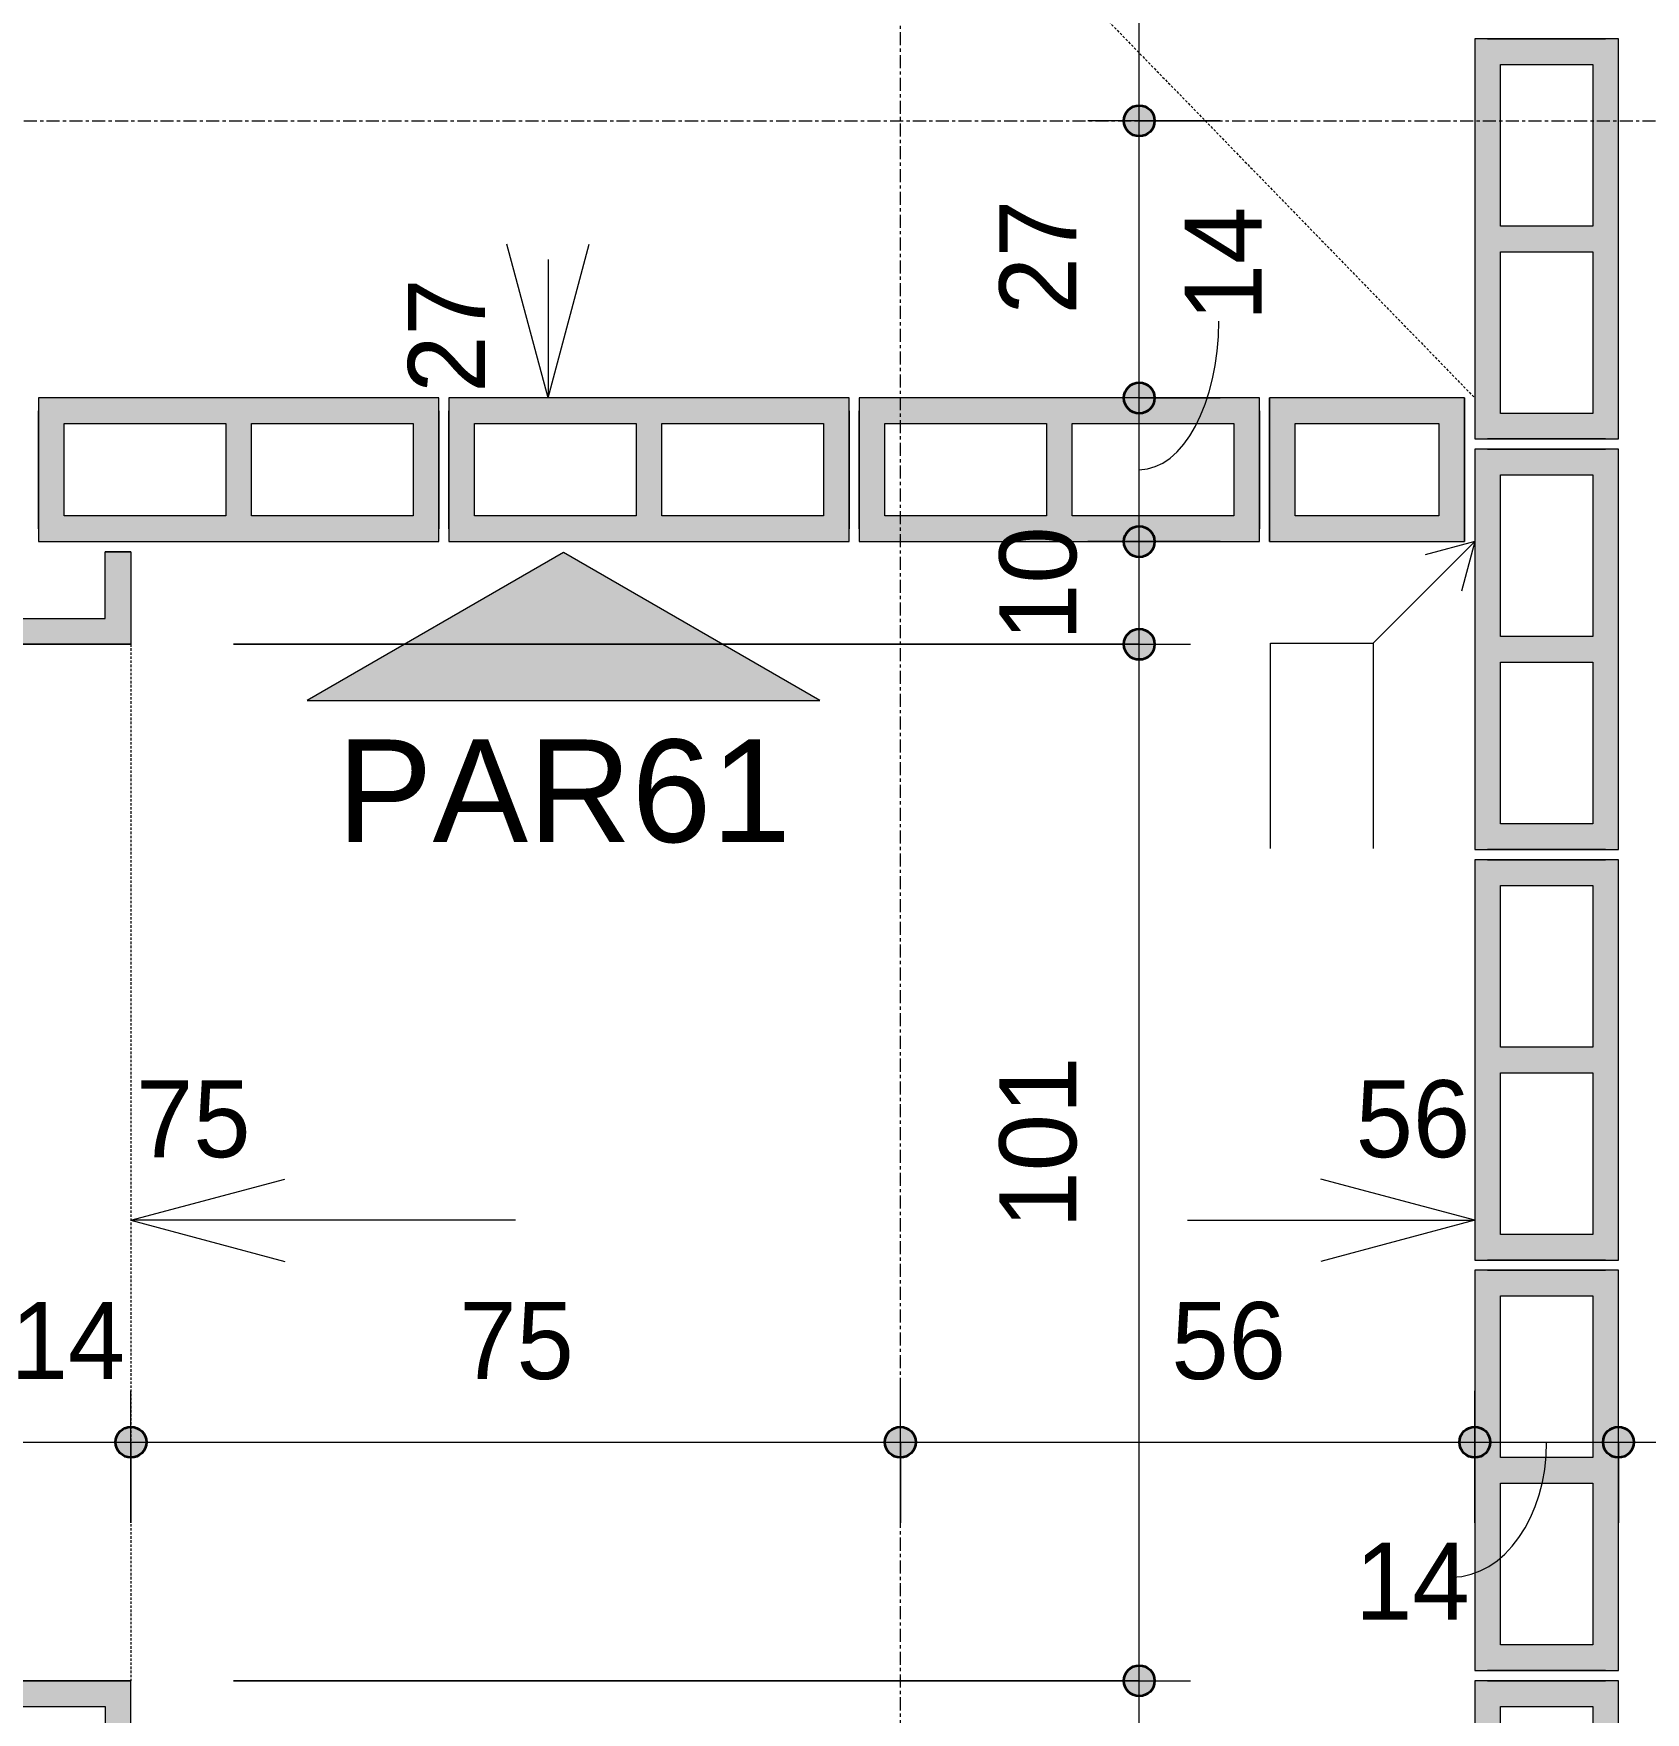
# Model space of a CAD drawing. Header units: centimetres. Extents: x 170 to 13828, y -2277 to 8860.
# Drawn here: x 12711.6 to 12868.8, y -288.8 to -125.3 of the extents above; entities that cross this region are included whole.
import ezdxf

# ---------------------------------------------------------------- set-up
doc = ezdxf.new("R2010")
doc.units = ezdxf.units.CM
doc.linetypes.add('Linha de eixo', pattern=[2.2225, 1.27, -0.3175, 0.3175, -0.3175])
doc.linetypes.add('Projeção', pattern=[0.396875, 0.238125, -0.15875])
for name, color, linetype, lineweight, true_color in [('A-ANNO-DIMS-1', 1, 'Continuous', 9, 0xff0000), ('A-DETL-1', 1, 'Continuous', 9, 0xff0000), ('G-ANNO-SYMB-1', 251, 'Continuous', 9, 0x646464), ('S-BEAM-3', 9, 'Continuous', 9, 0xc0c0c0), ('S-BEAM-5', 6, 'Continuous', 9, 0xff00ff), ('S-BEAM-9', 1, 'Continuous', 9, 0xff0000)]:
    doc.layers.add(name, color=color, linetype=linetype, lineweight=lineweight, true_color=true_color)
for name, color, linetype, lineweight in [('A-ANNO-DIMS-50', 7, 'Continuous', 9), ('A-DETL-GENF', 7, 'Continuous', 9), ('A-FLOR-OVHD', 7, 'Projeção', 9), ('G-ANNO-SYMB', 7, 'Continuous', 9), ('S-BEAM', 7, 'Continuous', 9), ('S-BEAM-2', 7, 'Continuous', 13), ('S-GRID-1', 7, 'Linha de eixo', 9)]:
    doc.layers.add(name, color=color, linetype=linetype, lineweight=lineweight)
doc.styles.add('Arial_1', font='arial.ttf', dxfattribs={"height": 10})
doc.styles.add('Bahnschrift_13', font='', dxfattribs={"height": 7.5})
doc.styles.get('Bahnschrift_13').set_extended_font_data('Bahnschrift')
doc.dimstyles.new('COTA_ACUMULADA', dxfattribs={"dimscale": 30.48, "dimtxt": 8.33133, "dimasz": 0.049213, "dimexe": 0, "dimexo": 0.0625, "dimgap": 0.131234, "dimtad": 0, "dimjust": 2, "dimdec": 0, "dimzin": 0, "dimdsep": 46, "dimtxsty": 'Bahnschrift_13', "dimblk1": 'NONE', "dimblk2": 'OPEN30', "dimsah": 1, "dimcen": 0.09, "dimse1": 1, "dimsd1": 1, "dimazin": 0, "dimtfac": 1, "dimtdec": 4, "dimtix": 1, "dimtmove": 2, "dimatfit": 3, "dimfxl": 0, "dimfxlon": 1, "dimtvp": 1, "dimtolj": 1, "dimtzin": 0, "dimarcsym": 2})
doc.dimstyles.new('COTA_LINEAR', dxfattribs={"dimscale": 30.48, "dimtxt": 8.33133, "dimasz": 0.393701, "dimexe": 0.164042, "dimexo": 0.328084, "dimgap": 0.131234, "dimtad": 1, "dimdec": 0, "dimzin": 0, "dimdsep": 46, "dimtxsty": 'Bahnschrift_13', "dimblk1": 'DOTSMALL', "dimblk2": 'DOTSMALL', "dimsah": 1, "dimcen": 0.09, "dimdle": 0.164042, "dimazin": 0, "dimtfac": 1, "dimtdec": 4, "dimtix": 1, "dimtmove": 0, "dimatfit": 3, "dimfxl": 1, "dimtvp": 1, "dimtolj": 1, "dimtzin": 0, "dimarcsym": 2})
doc.dimstyles.new('COTA_LINEAR_1', dxfattribs={"dimscale": 30.48, "dimtxt": 8.33133, "dimasz": 0.393701, "dimexe": 0.164042, "dimexo": 0.328084, "dimgap": 0.131234, "dimtad": 1, "dimdec": 0, "dimzin": 0, "dimdsep": 46, "dimtxsty": 'Bahnschrift_13', "dimblk1": 'DOTSMALL', "dimblk2": 'DOTSMALL', "dimsah": 1, "dimcen": 0.09, "dimdle": 0.164042, "dimazin": 0, "dimtfac": 1, "dimtdec": 4, "dimtix": 1, "dimtmove": 2, "dimatfit": 3, "dimfxl": 1, "dimtvp": 1, "dimtolj": 1, "dimtzin": 0, "dimarcsym": 2})
doc.dimstyles.new('COTA_LINEAR_2', dxfattribs={"dimscale": 30.48, "dimtxt": 8.33133, "dimasz": 0.393701, "dimexe": 0.164042, "dimexo": 0.328084, "dimgap": 0.131234, "dimtad": 1, "dimdec": 0, "dimzin": 0, "dimdsep": 46, "dimtxsty": 'Bahnschrift_13', "dimblk1": 'DOTSMALL', "dimblk2": 'DOTSMALL', "dimsah": 1, "dimcen": 0.09, "dimdle": 0.164042, "dimazin": 0, "dimtfac": 1, "dimtdec": 4, "dimtix": 1, "dimtmove": 1, "dimatfit": 3, "dimfxl": 1, "dimtvp": 1, "dimtolj": 1, "dimtzin": 0, "dimarcsym": 2})

# ---------------------------------------------------------------- blocks, each defined once
blk = doc.blocks.new('LEONE - BLOCO 14X39X1 - LEONE - BLOCO 14X39X19-2886981-COBERTURA - MODULAÇÃO 2ª FIADA')
at = {"layer": 'S-BEAM-3'}
h = blk.add_hatch(color=256, dxfattribs=at)
h.paths.add_polyline_path([(-3.78, -7), (19.5, -7), (19.5, 7), (-19.5, 7), (-19.5, -7)])
h.paths.add_polyline_path([(-3.78, -4.5), (-17, -4.5), (-17, 4.5), (-1.25, 4.5), (-1.25, -4.5)])
h.paths.add_polyline_path([(1.25, -4.5), (1.25, 4.5), (17, 4.5), (17, -4.5)])
at = {"layer": 'A-DETL-GENF'}
for p, q in [((19.5, 7), (-19.5, 7)), ((-19.5, 7), (-19.5, 0)), ((19.5, 0), (19.5, 7)), ((-17, -4.5), (-17, 4.5)), ((-17, 4.5), (-1.25, 4.5)), ((-1.25, 4.5), (-1.25, -4.5)), ((1.25, -4.5), (1.25, 4.5)), ((1.25, 4.5), (17, 4.5)), ((17, 4.5), (17, -4.5)), ((-19.5, 0), (-19.5, -7)), ((19.5, -7), (19.5, 0)), ((-1.25, -4.5), (-17, -4.5)), ((17, -4.5), (1.25, -4.5)), ((-19.5, -7), (19.5, -7))]:
    blk.add_line(p, q, dxfattribs=at)
at = {"layer": 'S-BEAM-2'}
for p, q in [((-19.5, 7), (-19.5, -7)), ((19.5, 7), (-19.5, 7)), ((19.5, -7), (19.5, 7)), ((19.5, -7), (19.5, 7)), ((-19.5, 5.75), (-19.5, -5.75)), ((-19.5, -5.75), (-19.5, 5.75)), ((19.5, 5.75), (19.5, -5.75)), ((-19.5, -7), (19.5, -7))]:
    blk.add_line(p, q, dxfattribs=at)
at = {"layer": 'S-BEAM-3'}
for p, q in [((-17, 4.5), (-1.25, 4.5)), ((-17, -4.5), (-17, 4.5)), ((-1.25, 4.5), (-1.25, -4.5)), ((1.25, 4.5), (17, 4.5)), ((1.25, -4.5), (1.25, 4.5)), ((17, 4.5), (17, -4.5)), ((-1.25, -4.5), (-17, -4.5)), ((17, -4.5), (1.25, -4.5))]:
    blk.add_line(p, q, dxfattribs=at)
blk = doc.blocks.new('LEONE - BLOCO 14X39X1 - LEONE - BLOCO 14X39X19-V1-COBERTURA - MODULAÇÃO 2ª FIADA')
at = {"layer": 'S-BEAM-3'}
h = blk.add_hatch(color=256, dxfattribs=at)
h.paths.add_polyline_path([(-19.5, -7), (19.5, -7), (19.5, 7), (-19.5, 7), (-19.5, -4.5)])
h.paths.add_polyline_path([(1.25, -4.5), (1.25, 4.5), (17, 4.5), (17, -4.5)])
h.paths.add_polyline_path([(-1.25, -4.5), (-17, -4.5), (-17, 4.5), (-1.25, 4.5), (-1.25, -4.16)])
at = {"layer": 'A-DETL-GENF'}
for p, q in [((19.5, 7), (-19.5, 7)), ((-19.5, 7), (-19.5, 0)), ((19.5, 0), (19.5, 7)), ((-17, -4.5), (-17, 4.5)), ((-17, 4.5), (-1.25, 4.5)), ((-1.25, 4.5), (-1.25, -4.5)), ((1.25, -4.5), (1.25, 4.5)), ((1.25, 4.5), (17, 4.5)), ((17, 4.5), (17, -4.5)), ((-19.5, 0), (-19.5, -7)), ((19.5, -7), (19.5, 0)), ((-1.25, -4.5), (-17, -4.5)), ((17, -4.5), (1.25, -4.5)), ((-19.5, -7), (19.5, -7))]:
    blk.add_line(p, q, dxfattribs=at)
at = {"layer": 'S-BEAM-2'}
for p, q in [((-19.5, 7), (-19.5, -7)), ((19.5, 7), (-19.5, 7)), ((19.5, -7), (19.5, 7)), ((19.5, -7), (19.5, 7)), ((-19.5, 5.75), (-19.5, -5.75)), ((-19.5, -5.75), (-19.5, 5.75)), ((19.5, 5.75), (19.5, -5.75)), ((-19.5, -7), (19.5, -7))]:
    blk.add_line(p, q, dxfattribs=at)
at = {"layer": 'S-BEAM-3'}
for p, q in [((-17, 4.5), (-1.25, 4.5)), ((-17, -4.5), (-17, 4.5)), ((-1.25, 4.5), (-1.25, -4.5)), ((1.25, 4.5), (17, 4.5)), ((1.25, -4.5), (1.25, 4.5)), ((17, 4.5), (17, -4.5)), ((-1.25, -4.5), (-17, -4.5)), ((17, -4.5), (1.25, -4.5))]:
    blk.add_line(p, q, dxfattribs=at)
blk = doc.blocks.new('LEONE - BLOCO 14x19x1 - LEONE - BLOCO 14x19x19-2679373-COBERTURA - MODULAÇÃO 2ª FIADA')
at = {"layer": 'S-BEAM-9'}
h = blk.add_hatch(color=256, dxfattribs=at)
h.paths.add_polyline_path([(9.13, -7), (9.5, -7), (9.5, 7), (-9.5, 7), (-9.5, -7), (7, -7)])
h.paths.add_polyline_path([(-7, -4.5), (-7, 4.5), (7, 4.5), (7, -4.5)])
at = {"layer": 'A-DETL-GENF'}
for p, q in [((-9.5, 7), (-9.5, 0)), ((0, 7), (-9.5, 7)), ((9.5, 7), (0, 7)), ((9.5, 0), (9.5, 7)), ((-7, -4.5), (-7, 4.5)), ((-7, 4.5), (7, 4.5)), ((7, 4.5), (7, -4.5)), ((-9.5, 0), (-9.5, -7)), ((9.5, -7), (9.5, 0)), ((7, -4.5), (-7, -4.5)), ((-9.5, -7), (0, -7)), ((0, -7), (9.5, -7))]:
    blk.add_line(p, q, dxfattribs=at)
at = {"layer": 'S-BEAM-2'}
for p, q in [((9.5, 7), (-9.5, 7)), ((-9.5, 7), (-9.5, -7)), ((-9.5, -7), (-9.5, 7)), ((9.5, -7), (9.5, 7)), ((9.5, 7), (9.5, -7)), ((-9.5, 5.75), (-9.5, -5.75)), ((-9.5, -5.75), (-9.5, 5.75)), ((9.5, -5.75), (9.5, 5.75)), ((9.5, 5.75), (9.5, -5.75)), ((-9.5, -7), (9.5, -7))]:
    blk.add_line(p, q, dxfattribs=at)
at = {"layer": 'S-BEAM-3'}
for p, q in [((-7, 4.5), (7, 4.5)), ((-7, -4.5), (-7, 4.5)), ((7, 4.5), (7, -4.5)), ((7, -4.5), (-7, -4.5))]:
    blk.add_line(p, q, dxfattribs=at)
blk = doc.blocks.new('LEONE - BLOCO VEDAÇÃO 14x09x1 - LEONE - BLOCO VEDAÇÃO 14x09x19-3306052-COBERTURA - MODULAÇÃO 2ª FIADA')
at = {"layer": 'S-BEAM-5'}
blk.add_hatch(color=256, dxfattribs=at).paths.add_polyline_path([(4.5, -7), (4.5, -4.5), (-2, -4.5), (-2, 4.5), (4.5, 4.5), (4.5, 7), (-4.5, 7), (-4.5, -7), (1.61, -7)])
at = {"layer": 'A-DETL-GENF'}
for p, q in [((-4.5, 7), (-4.5, 0)), ((0, 7), (-4.5, 7)), ((4.5, 7), (0, 7)), ((4.5, 4.5), (4.5, 7)), ((-2, -4.5), (-2, 4.5)), ((-2, 4.5), (4.5, 4.5)), ((-4.5, 0), (-4.5, -7)), ((4.5, -4.5), (-2, -4.5)), ((4.5, -7), (4.5, -4.5)), ((-4.5, -7), (0, -7)), ((0, -7), (4.5, -7))]:
    blk.add_line(p, q, dxfattribs=at)
at = {"layer": 'S-BEAM-2'}
for p, q in [((4.5, 7), (-4.5, 7)), ((-4.5, 7), (-4.5, -7)), ((-4.5, -7), (-4.5, 7)), ((4.5, 7), (4.5, 4.5)), ((-4.5, 5.75), (-4.5, -5.75)), ((-4.5, -5.75), (-4.5, 5.75)), ((4.5, -7), (4.5, -4.5)), ((-4.5, -7), (4.5, -7))]:
    blk.add_line(p, q, dxfattribs=at)
at = {"layer": 'S-BEAM-3'}
for p, q in [((-2, 4.5), (4.5, 4.5)), ((-2, -4.5), (-2, 4.5)), ((4.5, -4.5), (-2, -4.5))]:
    blk.add_line(p, q, dxfattribs=at)
blk = doc.blocks.new('LEONE - BLOCO VEDAÇÃO 14x09x1 - LEONE - BLOCO VEDAÇÃO 14x09x19-3519015-COBERTURA - MODULAÇÃO 2ª FIADA')
at = {"layer": 'S-BEAM-5'}
blk.add_hatch(color=256, dxfattribs=at).paths.add_polyline_path([(-4.5, 4.5), (-4.5, -7), (4.5, -7), (4.5, -4.5), (-2, -4.5), (-2, 4.5), (4.5, 4.5), (4.5, 7), (-4.5, 7), (-4.5, 5.5)])
at = {"layer": 'A-DETL-GENF'}
for p, q in [((-4.5, 7), (0, 7)), ((-4.5, 0), (-4.5, 7)), ((0, 7), (4.5, 7)), ((4.5, 7), (4.5, 4.5)), ((-2, 4.5), (-2, -4.5)), ((4.5, 4.5), (-2, 4.5)), ((-4.5, -7), (-4.5, 0)), ((-2, -4.5), (4.5, -4.5)), ((4.5, -4.5), (4.5, -7)), ((0, -7), (-4.5, -7)), ((4.5, -7), (0, -7))]:
    blk.add_line(p, q, dxfattribs=at)
at = {"layer": 'S-BEAM-2'}
for p, q in [((-4.5, 7), (4.5, 7)), ((-4.5, -7), (-4.5, 7)), ((-4.5, 7), (-4.5, -7)), ((4.5, 7), (4.5, 4.5)), ((-4.5, -5.75), (-4.5, 5.75)), ((-4.5, 5.75), (-4.5, -5.75)), ((4.5, -7), (4.5, -4.5)), ((4.5, -7), (-4.5, -7))]:
    blk.add_line(p, q, dxfattribs=at)
at = {"layer": 'S-BEAM-3'}
for p, q in [((4.5, 4.5), (-2, 4.5)), ((-2, 4.5), (-2, -4.5)), ((-2, -4.5), (4.5, -4.5))]:
    blk.add_line(p, q, dxfattribs=at)
blk = doc.blocks.new('Elevação - Número de detalhe-142644-COBERTURA - MODULAÇÃO 2ª FIADA')
at = {"layer": 'G-ANNO-SYMB-1'}
blk.add_hatch(color=256, dxfattribs=at).paths.add_polyline_path([(0.5, 0), (-0.5, 0), (0, 0.2887)])
at = {"layer": 'G-ANNO-SYMB'}
for p, q in [((0, 0.2887), (-0.5, 0)), ((0.5, 0), (0, 0.2887)), ((-0.5, 0), (0.5, 0))]:
    blk.add_line(p, q, dxfattribs=at)
blk = doc.blocks.new('DIMBLOCK55-COBERTURA - MODULAÇÃO 2ª FIADA')
at = {"layer": 'A-ANNO-DIMS-50', "lineweight": 35, "true_color": 0xff0000}
h = blk.add_hatch(color=1, dxfattribs=at)
edge = h.paths.add_edge_path()
edge.add_arc((12707.14, -262.51), 1.5, 0, 360)
h = blk.add_hatch(color=1, dxfattribs=at)
edge = h.paths.add_edge_path()
edge.add_arc((12721.14, -262.51), 1.5, 0, 360)
at = {"layer": 'A-ANNO-DIMS-50', "color": 1, "true_color": 0xff0000}
for p, q in [((12707.14, -270.38), (12707.14, -257.51)), ((12721.14, -270.38), (12721.14, -257.51)), ((12707.14, -262.51), (12721.14, -262.51)), ((12707.14, -262.51), (12707.14, -270.38)), ((12721.14, -262.51), (12721.14, -270.38))]:
    blk.add_line(p, q, dxfattribs=at)
at = {"layer": 'A-ANNO-DIMS-50', "color": 1, "lineweight": 35, "true_color": 0xff0000}
for centre in [(12707.14, -262.51), (12721.14, -262.51)]:
    blk.add_circle(centre, 1.5, dxfattribs=at)
at = {"layer": 'A-ANNO-DIMS-50', "color": 0, "insert": (12709.41, -248.86), "char_height": 7.5, "width": 11.3609, "attachment_point": 1, "line_spacing_factor": 1.009858, "style": 'Bahnschrift_13'}
blk.add_mtext('14', dxfattribs=at)
blk = doc.blocks.new('_DotSmall')
at = {"color": 0, "linetype": 'ByBlock', "const_width": 0.5}
blk.add_lwpolyline([(-0.0625, 0, 1), (0.0625, 0, 1)], format="xyb", close=True, dxfattribs=at)
blk = doc.blocks.new('DIMBLOCK56-COBERTURA - MODULAÇÃO 2ª FIADA')
at = {"layer": 'A-ANNO-DIMS-50', "lineweight": 35, "true_color": 0xff0000}
h = blk.add_hatch(color=1, dxfattribs=at)
edge = h.paths.add_edge_path()
edge.add_arc((12721.14, -262.51), 1.5, 0, 360)
h = blk.add_hatch(color=1, dxfattribs=at)
edge = h.paths.add_edge_path()
edge.add_arc((12796.14, -262.51), 1.5, 0, 360)
at = {"layer": 'A-ANNO-DIMS-50', "color": 1, "true_color": 0xff0000}
for p, q in [((12721.14, -270.38), (12721.14, -257.51)), ((12796.14, -270.38), (12796.14, -257.51)), ((12721.14, -262.51), (12796.14, -262.51)), ((12721.14, -262.51), (12721.14, -270.38)), ((12796.14, -262.51), (12796.14, -270.38))]:
    blk.add_line(p, q, dxfattribs=at)
at = {"layer": 'A-ANNO-DIMS-50', "color": 1, "lineweight": 35, "true_color": 0xff0000}
for centre in [(12721.14, -262.51), (12796.14, -262.51)]:
    blk.add_circle(centre, 1.5, dxfattribs=at)
at = {"layer": 'A-ANNO-DIMS-50', "color": 0, "insert": (12753.15, -248.86), "char_height": 7.5, "width": 13.1787, "attachment_point": 1, "line_spacing_factor": 1.009858, "style": 'Bahnschrift_13'}
blk.add_mtext('75', dxfattribs=at)
blk = doc.blocks.new('DIMBLOCK57-COBERTURA - MODULAÇÃO 2ª FIADA')
at = {"layer": 'A-ANNO-DIMS-50', "lineweight": 35, "true_color": 0xff0000}
h = blk.add_hatch(color=1, dxfattribs=at)
edge = h.paths.add_edge_path()
edge.add_arc((12796.14, -262.51), 1.5, 0, 360)
h = blk.add_hatch(color=1, dxfattribs=at)
edge = h.paths.add_edge_path()
edge.add_arc((12852.14, -262.51), 1.5, 0, 360)
at = {"layer": 'A-ANNO-DIMS-50', "color": 1, "true_color": 0xff0000}
for p, q in [((12796.14, -270.38), (12796.14, -257.51)), ((12852.14, -270.38), (12852.14, -257.51)), ((12796.14, -262.51), (12852.14, -262.51)), ((12796.14, -262.51), (12796.14, -270.38)), ((12852.14, -262.51), (12852.14, -270.38))]:
    blk.add_line(p, q, dxfattribs=at)
at = {"layer": 'A-ANNO-DIMS-50', "color": 1, "lineweight": 35, "true_color": 0xff0000}
for centre in [(12796.14, -262.51), (12852.14, -262.51)]:
    blk.add_circle(centre, 1.5, dxfattribs=at)
at = {"layer": 'A-ANNO-DIMS-50', "color": 0, "insert": (12822.56, -248.86), "char_height": 7.5, "width": 13.3301, "attachment_point": 1, "line_spacing_factor": 1.009858, "style": 'Bahnschrift_13'}
blk.add_mtext('56', dxfattribs=at)
blk = doc.blocks.new('DIMBLOCK58-COBERTURA - MODULAÇÃO 2ª FIADA')
at = {"layer": 'A-ANNO-DIMS-50', "lineweight": 35, "true_color": 0xff0000}
h = blk.add_hatch(color=1, dxfattribs=at)
edge = h.paths.add_edge_path()
edge.add_arc((12852.14, -262.51), 1.5, 0, 360)
h = blk.add_hatch(color=1, dxfattribs=at)
edge = h.paths.add_edge_path()
edge.add_arc((12866.14, -262.51), 1.5, 0, 360)
at = {"layer": 'A-ANNO-DIMS-50', "color": 1, "true_color": 0xff0000}
for p, q in [((12852.14, -270.38), (12852.14, -257.51)), ((12866.14, -270.38), (12866.14, -257.51)), ((12852.14, -262.51), (12866.14, -262.51)), ((12852.14, -262.51), (12852.14, -270.38)), ((12866.14, -262.51), (12866.14, -270.38))]:
    blk.add_line(p, q, dxfattribs=at)
at = {"layer": 'A-ANNO-DIMS-50', "color": 1, "lineweight": 35, "true_color": 0xff0000}
for centre in [(12852.14, -262.51), (12866.14, -262.51)]:
    blk.add_circle(centre, 1.5, dxfattribs=at)
at = {"layer": 'A-ANNO-DIMS-50', "color": 1, "true_color": 0xff0000}
blk.add_ellipse((12849.93, -262.51), major_axis=(0, 13.14), ratio=0.701007, start_param=3.141593, end_param=4.712389, dxfattribs=at)
at = {"layer": 'A-ANNO-DIMS-50', "color": 0, "insert": (12840.47, -272.31), "char_height": 7.5, "width": 11.3609, "attachment_point": 1, "line_spacing_factor": 1.009858, "style": 'Bahnschrift_13'}
blk.add_mtext('14', dxfattribs=at)
blk = doc.blocks.new('DIMBLOCK59-COBERTURA - MODULAÇÃO 2ª FIADA')
at = {"layer": 'A-ANNO-DIMS-50', "lineweight": 35, "true_color": 0xff0000}
h = blk.add_hatch(color=1, dxfattribs=at)
edge = h.paths.add_edge_path()
edge.add_arc((12866.14, -262.51), 1.5, 0, 360)
h = blk.add_hatch(color=1, dxfattribs=at)
edge = h.paths.add_edge_path()
edge.add_arc((13277.14, -262.51), 1.5, 0, 360)
at = {"layer": 'A-ANNO-DIMS-50', "color": 1, "true_color": 0xff0000}
for p, q in [((12866.14, -270.38), (12866.14, -257.51)), ((13277.14, -285.76), (13277.14, -257.51)), ((12866.14, -262.51), (13277.14, -262.51)), ((12866.14, -262.51), (12866.14, -270.38)), ((13277.14, -262.51), (13277.14, -285.76))]:
    blk.add_line(p, q, dxfattribs=at)
at = {"layer": 'A-ANNO-DIMS-50', "color": 1, "lineweight": 35, "true_color": 0xff0000}
for centre in [(12866.14, -262.51), (13277.14, -262.51)]:
    blk.add_circle(centre, 1.5, dxfattribs=at)
at = {"layer": 'A-ANNO-DIMS-50', "color": 0, "insert": (13065.14, -248.86), "char_height": 7.5, "width": 15.6023, "attachment_point": 1, "line_spacing_factor": 1.009858, "style": 'Bahnschrift_13'}
blk.add_mtext('411', dxfattribs=at)
blk = doc.blocks.new('DIMBLOCK80-COBERTURA - MODULAÇÃO 2ª FIADA')
at = {"layer": 'A-ANNO-DIMS-50', "lineweight": 35, "true_color": 0xff0000}
h = blk.add_hatch(color=1, dxfattribs=at)
edge = h.paths.add_edge_path()
edge.add_arc((12819.43, -285.76), 1.5, 0, 360)
h = blk.add_hatch(color=1, dxfattribs=at)
edge = h.paths.add_edge_path()
edge.add_arc((12819.43, -420.76), 1.5, 0, 360)
at = {"layer": 'A-ANNO-DIMS-50', "color": 1, "true_color": 0xff0000}
for p, q in [((12731.14, -285.76), (12824.43, -285.76)), ((12819.43, -285.76), (12731.14, -285.76)), ((12819.43, -420.76), (12819.43, -285.76)), ((12731.14, -420.76), (12824.43, -420.76)), ((12819.43, -420.76), (12731.14, -420.76))]:
    blk.add_line(p, q, dxfattribs=at)
at = {"layer": 'A-ANNO-DIMS-50', "color": 1, "lineweight": 35, "true_color": 0xff0000}
for centre in [(12819.43, -285.76), (12819.43, -420.76)]:
    blk.add_circle(centre, 1.5, dxfattribs=at)
at = {"layer": 'A-ANNO-DIMS-50', "color": 0, "insert": (12805.79, -369.31), "char_height": 7.5, "width": 17.723, "attachment_point": 1, "rotation": 90, "line_spacing_factor": 1.009858, "style": 'Bahnschrift_13'}
blk.add_mtext('135', dxfattribs=at)
blk = doc.blocks.new('DIMBLOCK81-COBERTURA - MODULAÇÃO 2ª FIADA')
at = {"layer": 'A-ANNO-DIMS-50', "lineweight": 35, "true_color": 0xff0000}
h = blk.add_hatch(color=1, dxfattribs=at)
edge = h.paths.add_edge_path()
edge.add_arc((12819.43, -184.76), 1.5, 0, 360)
h = blk.add_hatch(color=1, dxfattribs=at)
edge = h.paths.add_edge_path()
edge.add_arc((12819.43, -285.76), 1.5, 0, 360)
at = {"layer": 'A-ANNO-DIMS-50', "color": 1, "true_color": 0xff0000}
for p, q in [((12731.14, -184.76), (12824.43, -184.76)), ((12819.43, -184.76), (12731.14, -184.76)), ((12819.43, -285.76), (12819.43, -184.76)), ((12731.14, -285.76), (12824.43, -285.76)), ((12819.43, -285.76), (12731.14, -285.76))]:
    blk.add_line(p, q, dxfattribs=at)
at = {"layer": 'A-ANNO-DIMS-50', "color": 1, "lineweight": 35, "true_color": 0xff0000}
for centre in [(12819.43, -184.76), (12819.43, -285.76)]:
    blk.add_circle(centre, 1.5, dxfattribs=at)
at = {"layer": 'A-ANNO-DIMS-50', "color": 0, "insert": (12805.79, -241.69), "char_height": 7.5, "width": 15.4508, "attachment_point": 1, "rotation": 90, "line_spacing_factor": 1.009858, "style": 'Bahnschrift_13'}
blk.add_mtext('101', dxfattribs=at)
blk = doc.blocks.new('DIMBLOCK82-COBERTURA - MODULAÇÃO 2ª FIADA')
at = {"layer": 'A-ANNO-DIMS-50', "lineweight": 35, "true_color": 0xff0000}
h = blk.add_hatch(color=1, dxfattribs=at)
edge = h.paths.add_edge_path()
edge.add_arc((12819.43, -174.76), 1.5, 0, 360)
h = blk.add_hatch(color=1, dxfattribs=at)
edge = h.paths.add_edge_path()
edge.add_arc((12819.43, -184.76), 1.5, 0, 360)
at = {"layer": 'A-ANNO-DIMS-50', "color": 1, "true_color": 0xff0000}
for p, q in [((12827.31, -174.76), (12814.43, -174.76)), ((12819.43, -184.76), (12819.43, -174.76)), ((12819.43, -174.76), (12827.31, -174.76)), ((12731.14, -184.76), (12824.43, -184.76)), ((12819.43, -184.76), (12731.14, -184.76))]:
    blk.add_line(p, q, dxfattribs=at)
at = {"layer": 'A-ANNO-DIMS-50', "color": 1, "lineweight": 35, "true_color": 0xff0000}
for centre in [(12819.43, -174.76), (12819.43, -184.76)]:
    blk.add_circle(centre, 1.5, dxfattribs=at)
at = {"layer": 'A-ANNO-DIMS-50', "color": 0, "insert": (12805.79, -184.43), "char_height": 7.5, "width": 11.2094, "attachment_point": 1, "rotation": 90, "line_spacing_factor": 1.009858, "style": 'Bahnschrift_13'}
blk.add_mtext('10', dxfattribs=at)
blk = doc.blocks.new('DIMBLOCK83-COBERTURA - MODULAÇÃO 2ª FIADA')
at = {"layer": 'A-ANNO-DIMS-50', "lineweight": 35, "true_color": 0xff0000}
h = blk.add_hatch(color=1, dxfattribs=at)
edge = h.paths.add_edge_path()
edge.add_arc((12819.43, -160.76), 1.5, 0, 360)
h = blk.add_hatch(color=1, dxfattribs=at)
edge = h.paths.add_edge_path()
edge.add_arc((12819.43, -174.76), 1.5, 0, 360)
at = {"layer": 'A-ANNO-DIMS-50', "color": 1, "true_color": 0xff0000}
for p, q in [((12827.31, -160.76), (12814.43, -160.76)), ((12819.43, -174.76), (12819.43, -160.76)), ((12819.43, -160.76), (12827.31, -160.76)), ((12827.31, -174.76), (12814.43, -174.76)), ((12819.43, -174.76), (12827.31, -174.76))]:
    blk.add_line(p, q, dxfattribs=at)
at = {"layer": 'A-ANNO-DIMS-50', "color": 1, "lineweight": 35, "true_color": 0xff0000}
for centre in [(12819.43, -160.76), (12819.43, -174.76)]:
    blk.add_circle(centre, 1.5, dxfattribs=at)
at = {"layer": 'A-ANNO-DIMS-50', "color": 1, "true_color": 0xff0000}
blk.add_ellipse((12819.43, -153.28), major_axis=(0, 14.47), ratio=0.536019, start_param=3.141593, end_param=4.712389, dxfattribs=at)
at = {"layer": 'A-ANNO-DIMS-50', "color": 0, "insert": (12823.86, -153.28), "char_height": 7.5, "width": 11.3609, "attachment_point": 1, "rotation": 90, "line_spacing_factor": 1.009858, "style": 'Bahnschrift_13'}
blk.add_mtext('14', dxfattribs=at)
blk = doc.blocks.new('DIMBLOCK84-COBERTURA - MODULAÇÃO 2ª FIADA')
at = {"layer": 'A-ANNO-DIMS-50', "lineweight": 35, "true_color": 0xff0000}
h = blk.add_hatch(color=1, dxfattribs=at)
edge = h.paths.add_edge_path()
edge.add_arc((12819.43, -133.76), 1.5, 0, 360)
h = blk.add_hatch(color=1, dxfattribs=at)
edge = h.paths.add_edge_path()
edge.add_arc((12819.43, -160.76), 1.5, 0, 360)
at = {"layer": 'A-ANNO-DIMS-50', "color": 1, "true_color": 0xff0000}
for p, q in [((12827.31, -133.76), (12814.43, -133.76)), ((12819.43, -160.76), (12819.43, -133.76)), ((12819.43, -133.76), (12827.31, -133.76)), ((12827.31, -160.76), (12814.43, -160.76)), ((12819.43, -160.76), (12827.31, -160.76))]:
    blk.add_line(p, q, dxfattribs=at)
at = {"layer": 'A-ANNO-DIMS-50', "color": 1, "lineweight": 35, "true_color": 0xff0000}
for centre in [(12819.43, -133.76), (12819.43, -160.76)]:
    blk.add_circle(centre, 1.5, dxfattribs=at)
at = {"layer": 'A-ANNO-DIMS-50', "color": 0, "insert": (12805.79, -152.62), "char_height": 7.5, "width": 12.8757, "attachment_point": 1, "rotation": 90, "line_spacing_factor": 1.009858, "style": 'Bahnschrift_13'}
blk.add_mtext('27', dxfattribs=at)
blk = doc.blocks.new('DIMBLOCK85-COBERTURA - MODULAÇÃO 2ª FIADA')
at = {"layer": 'A-ANNO-DIMS-50', "lineweight": 35, "true_color": 0xff0000}
h = blk.add_hatch(color=1, dxfattribs=at)
edge = h.paths.add_edge_path()
edge.add_arc((12819.43, 25.24), 1.5, 0, 360)
h = blk.add_hatch(color=1, dxfattribs=at)
edge = h.paths.add_edge_path()
edge.add_arc((12819.43, -133.76), 1.5, 0, 360)
at = {"layer": 'A-ANNO-DIMS-50', "color": 1, "true_color": 0xff0000}
for p, q in [((12827.31, 25.24), (12814.43, 25.24)), ((12819.43, -133.76), (12819.43, 25.24)), ((12819.43, 25.24), (12827.31, 25.24)), ((12827.31, -133.76), (12814.43, -133.76)), ((12819.43, -133.76), (12827.31, -133.76))]:
    blk.add_line(p, q, dxfattribs=at)
at = {"layer": 'A-ANNO-DIMS-50', "color": 1, "lineweight": 35, "true_color": 0xff0000}
for centre in [(12819.43, 25.24), (12819.43, -133.76)]:
    blk.add_circle(centre, 1.5, dxfattribs=at)
at = {"layer": 'A-ANNO-DIMS-50', "color": 0, "insert": (12805.79, -61.58), "char_height": 7.5, "width": 17.5715, "attachment_point": 1, "rotation": 90, "line_spacing_factor": 1.009858, "style": 'Bahnschrift_13'}
blk.add_mtext('159', dxfattribs=at)
blk = doc.blocks.new('DIMBLOCK131-COBERTURA - MODULAÇÃO 2ª FIADA')
at = {"layer": 'A-ANNO-DIMS-50', "color": 1, "true_color": 0xff0000}
for p, q in [((12852.14, -240.88), (12837.14, -236.87)), ((12824.14, -240.88), (12852.14, -240.88)), ((12852.14, -240.88), (12837.14, -244.9)), ((12852.14, -240.88), (12852.14, -240.88)), ((12852.14, -240.88), (12852.14, -240.88))]:
    blk.add_line(p, q, dxfattribs=at)
at = {"layer": 'A-ANNO-DIMS-50', "color": 0, "insert": (12840.53, -227.24), "char_height": 7.5, "width": 13.3301, "attachment_point": 1, "line_spacing_factor": 1.009858, "style": 'Bahnschrift_13'}
blk.add_mtext('56', dxfattribs=at)
blk = doc.blocks.new('_None')
blk = doc.blocks.new('_Open30')
at = {"color": 0, "linetype": 'ByBlock', "lineweight": -2}
for p, q in [((-1, 0.27), (0, 0)), ((0, 0), (-1, -0.27)), ((0, 0), (-1, 0))]:
    blk.add_line(p, q, dxfattribs=at)
blk = doc.blocks.new('DIMBLOCK136-COBERTURA - MODULAÇÃO 2ª FIADA')
at = {"layer": 'A-ANNO-DIMS-50', "color": 1, "true_color": 0xff0000}
for p, q in [((12761.8, -160.76), (12757.78, -145.76)), ((12761.8, -160.76), (12765.82, -145.76)), ((12761.8, -147.26), (12761.8, -160.76)), ((12761.8, -160.76), (12761.8, -160.76)), ((12761.8, -160.76), (12761.8, -160.76))]:
    blk.add_line(p, q, dxfattribs=at)
at = {"layer": 'A-ANNO-DIMS-50', "color": 0, "insert": (12748.15, -160.26), "char_height": 7.5, "width": 12.8757, "attachment_point": 1, "rotation": 90, "line_spacing_factor": 1.009858, "style": 'Bahnschrift_13'}
blk.add_mtext('27', dxfattribs=at)
blk = doc.blocks.new('DIMBLOCK137-COBERTURA - MODULAÇÃO 2ª FIADA')
at = {"layer": 'A-ANNO-DIMS-50', "color": 1, "true_color": 0xff0000}
for p, q in [((12761.8, -510.76), (12761.8, -560.76)), ((12761.8, -560.76), (12757.78, -545.76)), ((12761.8, -560.76), (12765.82, -545.76)), ((12761.8, -560.76), (12761.8, -560.76)), ((12761.8, -560.76), (12761.8, -560.76))]:
    blk.add_line(p, q, dxfattribs=at)
at = {"layer": 'A-ANNO-DIMS-50', "color": 0, "insert": (12748.15, -560.26), "char_height": 7.5, "width": 19.9952, "attachment_point": 1, "rotation": 90, "line_spacing_factor": 1.009858, "style": 'Bahnschrift_13'}
blk.add_mtext('427', dxfattribs=at)
blk = doc.blocks.new('DIMBLOCK139-COBERTURA - MODULAÇÃO 2ª FIADA')
at = {"layer": 'A-ANNO-DIMS-50', "color": 1, "true_color": 0xff0000}
for p, q in [((12761.8, 25.24), (12757.78, 10.24)), ((12761.8, 25.24), (12765.82, 10.24)), ((12761.8, -24.76), (12761.8, 25.24)), ((12761.8, 25.24), (12761.8, 25.24)), ((12761.8, 25.24), (12761.8, 25.24))]:
    blk.add_line(p, q, dxfattribs=at)
at = {"layer": 'A-ANNO-DIMS-50', "color": 0, "insert": (12748.15, 10.1), "char_height": 7.5, "width": 17.5715, "attachment_point": 1, "rotation": 90, "line_spacing_factor": 1.009858, "style": 'Bahnschrift_13'}
blk.add_mtext('159', dxfattribs=at)
blk = doc.blocks.new('DIMBLOCK145-COBERTURA - MODULAÇÃO 2ª FIADA')
at = {"layer": 'A-ANNO-DIMS-50', "color": 1, "true_color": 0xff0000}
for p, q in [((12721.14, -240.88), (12736.14, -236.87)), ((12721.14, -240.88), (12736.14, -244.9)), ((12758.64, -240.88), (12721.14, -240.88)), ((12721.14, -240.88), (12721.14, -240.88)), ((12721.14, -240.88), (12721.14, -240.88))]:
    blk.add_line(p, q, dxfattribs=at)
at = {"layer": 'A-ANNO-DIMS-50', "color": 0, "insert": (12721.64, -227.24), "char_height": 7.5, "width": 13.1787, "attachment_point": 1, "line_spacing_factor": 1.009858, "style": 'Bahnschrift_13'}
blk.add_mtext('75', dxfattribs=at)
blk = doc.blocks.new('DIMBLOCK146-COBERTURA - MODULAÇÃO 2ª FIADA')
at = {"layer": 'A-ANNO-DIMS-50', "color": 1, "true_color": 0xff0000}
for p, q in [((12531.14, -240.88), (12546.14, -236.87)), ((12531.14, -240.88), (12546.14, -244.9)), ((12558.85, -240.88), (12531.14, -240.88)), ((12531.14, -240.88), (12531.14, -240.88)), ((12531.14, -240.88), (12531.14, -240.88))]:
    blk.add_line(p, q, dxfattribs=at)
at = {"layer": 'A-ANNO-DIMS-50', "color": 0, "insert": (12531.64, -227.24), "char_height": 7.5, "width": 19.8437, "attachment_point": 1, "line_spacing_factor": 1.009858, "style": 'Bahnschrift_13'}
blk.add_mtext('265', dxfattribs=at)
blk = doc.blocks.new('DIMBLOCK147-COBERTURA - MODULAÇÃO 2ª FIADA')
at = {"layer": 'A-ANNO-DIMS-50', "color": 1, "true_color": 0xff0000}
for p, q in [((12361.14, -240.88), (12376.14, -236.87)), ((12361.14, -240.88), (12376.14, -244.9)), ((12411.14, -240.88), (12361.14, -240.88)), ((12361.14, -240.88), (12361.14, -240.88)), ((12361.14, -240.88), (12361.14, -240.88))]:
    blk.add_line(p, q, dxfattribs=at)
at = {"layer": 'A-ANNO-DIMS-50', "color": 0, "insert": (12361.64, -227.24), "char_height": 7.5, "width": 20.6011, "attachment_point": 1, "line_spacing_factor": 1.009858, "style": 'Bahnschrift_13'}
blk.add_mtext('435', dxfattribs=at)

msp = doc.modelspace()

# ---------------------------------------------------------------- linework, layer by layer
at = {"layer": 'A-DETL-1'}
for p, q in [((12842.24, -184.66), (12852.14, -174.76)), ((12852.14, -174.76), (12847.31, -176.05)), ((12852.14, -174.76), (12850.85, -179.59)), ((12832.24, -204.66), (12832.24, -184.66)), ((12832.24, -184.66), (12842.24, -184.66)), ((12842.24, -184.66), (12842.24, -204.66))]:
    msp.add_line(p, q, dxfattribs=at)
at = {"layer": 'A-FLOR-OVHD'}
for p, q in [((12671.14, 25.24), (12852.14, -160.76)), ((12721.14, -184.76), (12721.14, -285.76))]:
    msp.add_line(p, q, dxfattribs=at)
at = {"layer": 'S-GRID-1'}
for p, q in [((12796.14, -679.8), (12796.14, 927.57)), ((10928.25, -133.76), (13762.5, -133.76))]:
    msp.add_line(p, q, dxfattribs=at)

# ---------------------------------------------------------------- block references
at = {"layer": 'G-ANNO-SYMB', "xscale": 49.99999999999998, "yscale": 49.99999999999998, "zscale": 49.99999999999998}
msp.add_blockref('Elevação - Número de detalhe-142644-COBERTURA - MODULAÇÃO 2ª FIADA', (12763.3, -190.25), dxfattribs=at)
at = {"layer": 'S-BEAM'}
for name, p, rotation in [('LEONE - BLOCO 14X39X1 - LEONE - BLOCO 14X39X19-2886981-COBERTURA - MODULAÇÃO 2ª FIADA', (12859.14, -145.26), 89.99999999999974), ('LEONE - BLOCO 14X39X1 - LEONE - BLOCO 14X39X19-2886981-COBERTURA - MODULAÇÃO 2ª FIADA', (12859.14, -185.26), 89.99999999999974), ('LEONE - BLOCO VEDAÇÃO 14x09x1 - LEONE - BLOCO VEDAÇÃO 14x09x19-3519015-COBERTURA - MODULAÇÃO 2ª FIADA', (12714.14, -180.26), 89.99999999999986), ('LEONE - BLOCO 14X39X1 - LEONE - BLOCO 14X39X19-2886981-COBERTURA - MODULAÇÃO 2ª FIADA', (12859.14, -225.26), 89.99999999999974), ('LEONE - BLOCO 14X39X1 - LEONE - BLOCO 14X39X19-2886981-COBERTURA - MODULAÇÃO 2ª FIADA', (12859.14, -265.26), 89.99999999999974), ('LEONE - BLOCO VEDAÇÃO 14x09x1 - LEONE - BLOCO VEDAÇÃO 14x09x19-3306052-COBERTURA - MODULAÇÃO 2ª FIADA', (12714.14, -290.26), 269.9999999999997), ('LEONE - BLOCO 14X39X1 - LEONE - BLOCO 14X39X19-2886981-COBERTURA - MODULAÇÃO 2ª FIADA', (12859.14, -305.26), 89.99999999999974)]:
    msp.add_blockref(name, p, dxfattribs=dict(at, rotation=rotation))
for name, p in [('LEONE - BLOCO 14X39X1 - LEONE - BLOCO 14X39X19-2886981-COBERTURA - MODULAÇÃO 2ª FIADA', (12731.64, -167.76)), ('LEONE - BLOCO 14X39X1 - LEONE - BLOCO 14X39X19-V1-COBERTURA - MODULAÇÃO 2ª FIADA', (12771.64, -167.76)), ('LEONE - BLOCO 14X39X1 - LEONE - BLOCO 14X39X19-2886981-COBERTURA - MODULAÇÃO 2ª FIADA', (12811.64, -167.76)), ('LEONE - BLOCO 14x19x1 - LEONE - BLOCO 14x19x19-2679373-COBERTURA - MODULAÇÃO 2ª FIADA', (12841.64, -167.76))]:
    msp.add_blockref(name, p, dxfattribs=at)

# ---------------------------------------------------------------- texts
at = {"layer": 'G-ANNO-SYMB', "insert": (12741.22, -194.04), "char_height": 10, "width": 54.9156, "attachment_point": 1, "style": 'Arial_1'}
msp.add_mtext('PAR61', dxfattribs=at)

# ---------------------------------------------------------------- dimensions: what is measured, and where the dimension line sits
at = {"layer": 'A-ANNO-DIMS-1'}
for base, p1, p2, dimstyle, override, picture, middle in [((12761.8, 25.24), (12761.8, -133.76), (12761.8, 25.24), 'COTA_ACUMULADA', {"dimpost": '<>', "dimfxl": 158.998999}, 'DIMBLOCK139-COBERTURA - MODULAÇÃO 2ª FIADA', (12753.15, 18.89)), ((12761.8, -160.76), (12761.8, -133.76), (12761.8, -160.76), 'COTA_ACUMULADA', {"dimpost": '<>', "dimfxl": 27.001001}, 'DIMBLOCK136-COBERTURA - MODULAÇÃO 2ª FIADA', (12753.15, -153.82)), ((12761.8, -560.76), (12761.8, -133.76), (12761.8, -560.76), 'COTA_ACUMULADA', {"dimpost": '<>', "dimfxl": 427.001001}, 'DIMBLOCK137-COBERTURA - MODULAÇÃO 2ª FIADA', (12753.15, -550.26)), ((12819.43, -160.76), (12817.31, -174.76), (12817.31, -160.76), 'COTA_LINEAR_2', {"dimpost": '<>', "dimfxl": 14}, 'DIMBLOCK83-COBERTURA - MODULAÇÃO 2ª FIADA', (12828.86, -147.6)), ((12819.43, -285.76), (12721.14, -420.76), (12721.14, -285.76), 'COTA_LINEAR_1', {"dimpost": '<>', "dimfxl": 135}, 'DIMBLOCK80-COBERTURA - MODULAÇÃO 2ª FIADA', (12810.79, -360.45))]:
    dim = msp.add_linear_dim(base=base, p1=p1, p2=p2, angle=90, dimstyle=dimstyle, override=override, dxfattribs=at)
    dim.commit()
    dim.dimension.update_dxf_attribs({"geometry": picture, "text_midpoint": middle, "dimtype": 160, "text_rotation": 90})
for base, p1, p2, override, picture, middle in [((12819.43, 25.24), (12817.31, -133.76), (12817.31, 25.24), {"dimpost": '<>', "dimfxl": 158.998999}, 'DIMBLOCK85-COBERTURA - MODULAÇÃO 2ª FIADA', (12811.61, -54.26)), ((12819.43, -133.76), (12817.31, -160.76), (12817.31, -133.76), {"dimpost": '<>', "dimfxl": 27.001001}, 'DIMBLOCK84-COBERTURA - MODULAÇÃO 2ª FIADA', (12811.64, -147.26)), ((12819.43, -174.76), (12721.14, -184.76), (12817.31, -174.76), {"dimpost": '<>', "dimfxl": 96.687029}, 'DIMBLOCK82-COBERTURA - MODULAÇÃO 2ª FIADA', (12811.6, -179.76)), ((12819.43, -184.76), (12721.14, -285.76), (12721.14, -184.76), {"dimpost": '<>', "dimfxl": 101}, 'DIMBLOCK81-COBERTURA - MODULAÇÃO 2ª FIADA', (12811.6, -235.26))]:
    dim = msp.add_linear_dim(base=base, p1=p1, p2=p2, angle=90, dimstyle='COTA_LINEAR', override=override, dxfattribs=at)
    dim.commit()
    dim.dimension.update_dxf_attribs({"geometry": picture, "text_midpoint": middle})
for base, p1, p2, dimstyle, override, picture, middle in [((12361.14, -240.88), (12796.14, -240.88), (12361.14, -240.88), 'COTA_ACUMULADA', {"dimpost": '<>', "dimfxl": 435}, 'DIMBLOCK147-COBERTURA - MODULAÇÃO 2ª FIADA', (12371.94, -232.24)), ((12531.14, -240.88), (12796.14, -240.88), (12531.14, -240.88), 'COTA_ACUMULADA', {"dimpost": '<>', "dimfxl": 265}, 'DIMBLOCK146-COBERTURA - MODULAÇÃO 2ª FIADA', (12541.57, -232.24)), ((12721.14, -240.88), (12796.14, -240.88), (12721.14, -240.88), 'COTA_ACUMULADA', {"dimpost": '<>', "dimfxl": 75}, 'DIMBLOCK145-COBERTURA - MODULAÇÃO 2ª FIADA', (12728.23, -232.24)), ((12852.14, -240.88), (12796.14, -240.88), (12852.14, -240.88), 'COTA_ACUMULADA', {"dimpost": '<>', "dimfxl": 56}, 'DIMBLOCK131-COBERTURA - MODULAÇÃO 2ª FIADA', (12847.2, -232.24)), ((12852.14, -262.51), (12796.14, -260.38), (12852.14, -260.38), 'COTA_LINEAR_1', {"dimpost": '<>', "dimfxl": 56}, 'DIMBLOCK57-COBERTURA - MODULAÇÃO 2ª FIADA', (12829.22, -253.86)), ((12866.14, -262.51), (12852.14, -260.38), (12866.14, -260.38), 'COTA_LINEAR_2', {"dimpost": '<>', "dimfxl": 14}, 'DIMBLOCK58-COBERTURA - MODULAÇÃO 2ª FIADA', (12846.15, -277.31))]:
    dim = msp.add_linear_dim(base=base, p1=p1, p2=p2, dimstyle=dimstyle, override=override, dxfattribs=at)
    dim.commit()
    dim.dimension.update_dxf_attribs({"geometry": picture, "text_midpoint": middle, "dimtype": 160})
for base, p1, p2, override, picture, middle in [((12721.14, -262.51), (12707.14, -260.38), (12721.14, -260.38), {"dimpost": '<>', "dimfxl": 14}, 'DIMBLOCK55-COBERTURA - MODULAÇÃO 2ª FIADA', (12714.14, -254.75)), ((12796.14, -262.51), (12721.14, -260.38), (12796.14, -260.38), {"dimpost": '<>', "dimfxl": 75}, 'DIMBLOCK56-COBERTURA - MODULAÇÃO 2ª FIADA', (12758.64, -254.72)), ((13277.14, -262.51), (12866.14, -260.38), (13277.14, -295.76), {"dimpost": '<>', "dimfxl": 412.519312}, 'DIMBLOCK59-COBERTURA - MODULAÇÃO 2ª FIADA', (13071.64, -254.75))]:
    dim = msp.add_linear_dim(base=base, p1=p1, p2=p2, dimstyle='COTA_LINEAR', override=override, dxfattribs=at)
    dim.commit()
    dim.dimension.update_dxf_attribs({"geometry": picture, "text_midpoint": middle})

doc.saveas('drawing.dxf')
